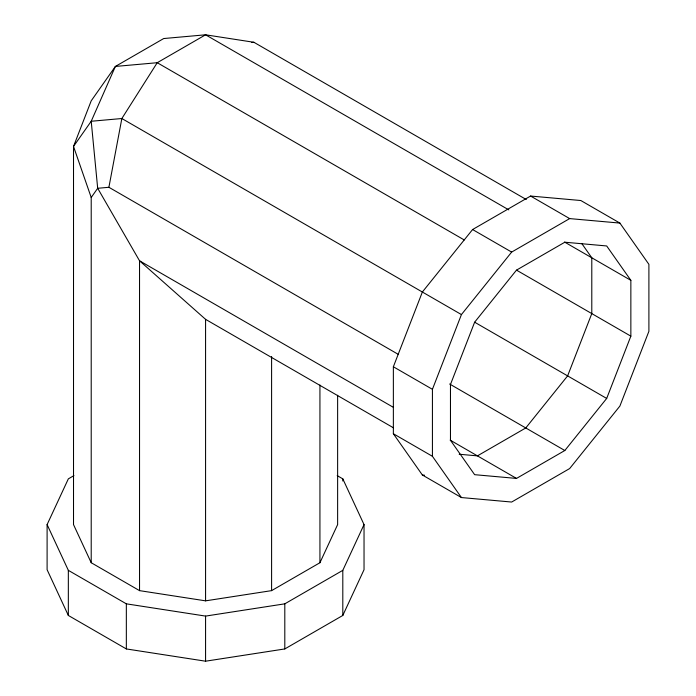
<?xml version="1.0" encoding="UTF-8"?>
<svg xmlns="http://www.w3.org/2000/svg" width="696" height="696" viewBox="0 0 696 696"><rect width="100%" height="100%" fill="white"/><g stroke="black" fill="none" stroke-linecap="round" stroke-linejoin="round"><path stroke-width="1.04" d="M398.251 354.342L108.898 187.285L121.852 118.52L157.235 62.71L205.572 34.8L253.91 42.282L526.298 199.543M393.362 366.766L422.368 292.015L472.593 229.532L530.596 196.046L580.829 200.526L619.892 223.085L648.898 264.341L648.898 331.313L619.892 406.064L569.659 468.556L511.656 502.042L461.431 497.553L422.368 475.003L393.362 433.738L393.362 366.766L432.425 389.316L432.425 456.298L461.431 497.553M432.425 389.316L461.431 314.575L511.656 252.083L569.659 218.596L619.892 223.085M606.686 398.443L630.854 336.151L630.854 280.34L606.686 245.958L564.83 242.217L516.493 270.126L474.637 322.196L450.469 384.488L450.469 440.298L474.637 474.681L516.493 478.422L564.83 450.512L606.686 398.443L474.689 322.231M337.195 475.62L342.806 478.857L364.034 524.601L364.034 569.711L342.806 615.455L284.803 648.942L205.572 661.2L126.341 648.942L68.338 615.455L47.102 569.711L47.102 524.601L68.338 478.857L73.95 475.62M508.811 209.879L205.572 34.8L163.708 38.541L115.379 66.442L91.211 100.824L73.515 146.43L73.515 524.601L91.211 562.725L139.539 590.634L205.572 600.848L271.597 590.634L319.934 562.725L337.63 524.601L337.63 395.267M342.806 615.455L342.806 570.346L364.034 524.601M91.211 562.725L91.211 197.499L97.684 188.285L91.211 121.261L115.379 66.442L157.235 62.71L464.249 239.955M47.102 524.601L68.338 570.346L126.341 603.832L205.572 616.091L284.803 603.832L342.806 570.346M251.795 42.465L253.91 42.282M108.898 187.285L97.684 188.285L139.539 260.791L205.572 319.342L393.327 427.736M459.186 454.236L477.43 455.871L525.767 427.962L567.623 375.884L591.791 313.6L591.791 257.781L581.882 243.678M422.368 475.003L424.499 475.194M530.596 196.046L569.659 218.596M564.552 242.051L630.854 280.34M472.593 229.532L511.656 252.083M516.536 270.152L630.854 336.151M461.431 314.575L121.852 118.52L91.211 121.261L73.515 146.43L91.211 197.499M449.633 384.009L564.83 450.512M393.527 407.43L139.539 260.791L139.539 590.634M450.173 440.133L516.493 478.422M393.362 433.738L432.425 456.298M342.806 478.857L342.806 481.006M319.934 384.992L319.934 562.725M284.803 603.832L284.803 648.942M271.597 356.543L271.597 590.634M205.572 319.342L205.572 600.848M205.572 616.091L205.572 661.2M126.341 603.832L126.341 648.942M68.338 570.346L68.338 615.455"/></g></svg>
